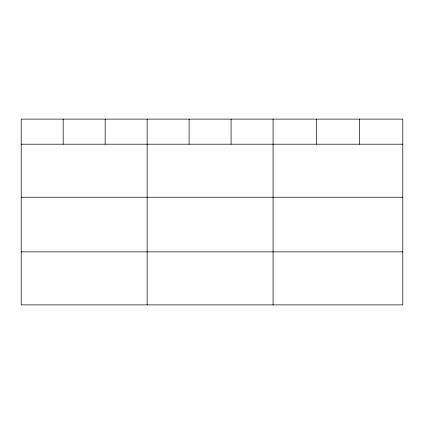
<?xml version="1.0" encoding="UTF-8"?>
<svg xmlns="http://www.w3.org/2000/svg" width="424" height="424" viewBox="0 0 424 424"><rect width="100%" height="100%" fill="white"/><g stroke="black" fill="none" stroke-linecap="round" stroke-linejoin="round"><path stroke-width="0.64" d="M402.8 144.202L402.8 304.888L21.2 304.888L21.2 119.112L402.8 119.112L402.8 144.202L21.2 144.202M21.2 197.229L402.8 197.229M21.2 251.861L402.8 251.861M359.552 119.112L359.552 144.202M316.304 119.112L316.304 144.202M273.056 119.112L273.056 304.888M231.08 119.112L231.08 144.202M189.104 119.112L189.104 144.202M147.128 119.112L147.128 304.888M105.152 119.112L105.152 144.202M63.176 119.112L63.176 144.202"/></g></svg>
